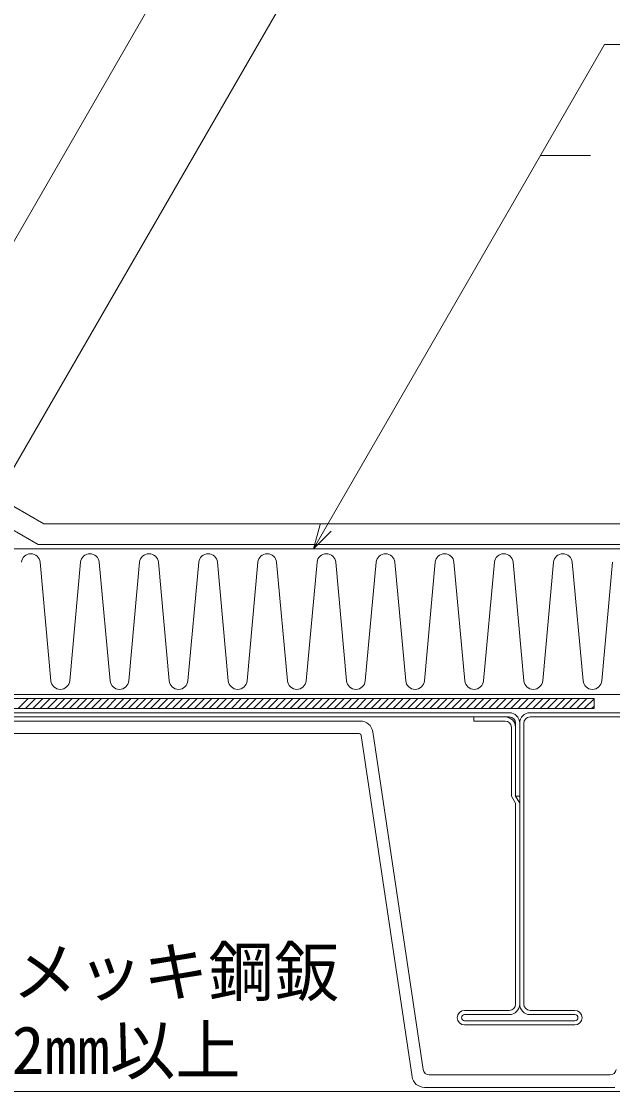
# Model space of a CAD drawing. Units: millimetres, scale not verified. Extents: x -840 to 840, y -594 to 594.
# Drawn here: x 212.5 to 354.7, y -274.9 to -17.8 of the extents above; entities that cross this region are included whole.
import ezdxf
from ezdxf.enums import TextEntityAlignment as Align

# ---------------------------------------------------------------- set-up
doc = ezdxf.new("R2010")
doc.units = ezdxf.units.MM
doc.header["$LTSCALE"] = 2
for name, color, linetype, lineweight in [('0-2_文字', 5, 'Continuous', 9), ('0-6_断熱材', 4, 'Continuous', 9), ('0-7_躯体', 7, 'Continuous', 9), ('0-8_IBｼｰﾄ', 7, 'Continuous', 9), ('0-9_寸法線', 7, 'Continuous', 9), ('0-F_鋼材(受け鋼鈑)', 7, 'Continuous', 9)]:
    doc.layers.add(name, color=color, linetype=linetype, lineweight=lineweight)
doc.styles.add('ＭＳ ゴシック', font='')
doc.styles.get('ＭＳ ゴシック').set_extended_font_data('MS Gothic')

msp = doc.modelspace()

# ---------------------------------------------------------------- linework, layer by layer
at = {"layer": '0-6_断熱材'}
for p, q in [((217.042, -147.743), (219.642, -176.211)), ((226.75, -147.743), (224.149, -176.211)), ((231.257, -147.743), (233.857, -176.211)), ((240.965, -147.743), (238.364, -176.211)), ((245.471, -147.743), (248.072, -176.211)), ((255.179, -147.743), (252.579, -176.211)), ((259.686, -147.743), (262.287, -176.211)), ((269.394, -147.743), (266.794, -176.211)), ((273.901, -147.743), (276.501, -176.211)), ((283.609, -147.743), (281.008, -176.211)), ((288.116, -147.743), (290.716, -176.211)), ((297.824, -147.743), (295.223, -176.211)), ((302.33, -147.743), (304.931, -176.211)), ((312.038, -147.743), (309.438, -176.211)), ((316.545, -147.743), (319.146, -176.211)), ((326.253, -147.743), (323.652, -176.211)), ((330.76, -147.743), (333.36, -176.211)), ((340.468, -147.743), (337.867, -176.211)), ((344.975, -147.743), (347.575, -176.211)), ((354.682, -147.743), (352.082, -176.211))]:
    msp.add_line(p, q, dxfattribs=at)
at = {"layer": '0-6_断熱材', "color": 7}
msp.add_lwpolyline([(416.439, -179.477), (119.839, -179.477), (119.839, -144.477), (416.439, -144.477)], dxfattribs=at)
at = {"layer": '0-6_断熱材'}
for centre, start, end in [((214.789, -147.954), 5.35135, 174.64865), ((229.003, -147.954), 5.35135, 174.64865), ((243.218, -147.954), 5.35135, 174.64865), ((257.433, -147.954), 5.35135, 174.64865), ((271.647, -147.954), 5.35135, 174.64865), ((285.862, -147.954), 5.35135, 174.64865), ((300.077, -147.954), 5.35135, 174.64865), ((314.292, -147.954), 5.35135, 174.64865), ((328.506, -147.954), 5.35135, 174.64865), ((342.721, -147.954), 5.35135, 174.64865), ((221.896, -176), 185.35135, 354.64865), ((236.111, -176), 185.35135, 354.64865), ((250.325, -176), 185.35135, 354.64865), ((264.54, -176), 185.35135, 354.64865), ((278.755, -176), 185.35135, 354.64865), ((292.97, -176), 185.35135, 354.64865), ((307.184, -176), 185.35135, 354.64865), ((321.399, -176), 185.35135, 354.64865), ((335.614, -176), 185.35135, 354.64865), ((349.829, -176), 185.35135, 354.64865)]:
    msp.add_arc(centre, 2.263, start, end, dxfattribs=at)
at = {"layer": '0-7_躯体'}
msp.add_line((-377.561, -274.877), (416.439, -274.877), dxfattribs=at)
at = {"layer": '0-8_IBｼｰﾄ'}
for p, q in [((210.719, -134.31), (217.936, -138.477)), ((217.936, -138.477), (416.439, -138.477)), ((209.379, -139.31), (216.596, -143.477)), ((216.596, -143.477), (416.439, -143.477))]:
    msp.add_line(p, q, dxfattribs=at)
at = {"layer": '0-9_寸法線'}
for p, q in [((170.489, -140.31), (272.54, 36.45)), ((208.02, -129.689), (287.818, 8.527)), ((282.795, -144.477), (352.733, -23.339)), ((352.733, -23.339), (364.733, -23.339)), ((337.336, -50.007), (349.336, -50.007))]:
    msp.add_line(p, q, dxfattribs=at)
msp.add_lwpolyline([(287.037, -140.234), (282.795, -144.477), (284.348, -138.681)], dxfattribs=at)
at = {"layer": '0-F_鋼材(受け鋼鈑)'}
for p, q in [((350.239, -180.477), (118.839, -180.477)), ((211.749, -182.877), (214.149, -180.477)), ((213.517, -182.877), (215.917, -180.477)), ((215.285, -182.877), (217.685, -180.477)), ((217.052, -182.877), (219.452, -180.477)), ((218.82, -182.877), (221.22, -180.477)), ((220.588, -182.877), (222.988, -180.477)), ((222.356, -182.877), (224.756, -180.477)), ((224.123, -182.877), (226.523, -180.477)), ((225.891, -182.877), (228.291, -180.477)), ((227.659, -182.877), (230.059, -180.477)), ((229.427, -182.877), (231.827, -180.477)), ((231.194, -182.877), (233.594, -180.477)), ((232.962, -182.877), (235.362, -180.477)), ((234.73, -182.877), (237.13, -180.477)), ((236.498, -182.877), (238.898, -180.477)), ((238.266, -182.877), (240.666, -180.477)), ((240.033, -182.877), (242.433, -180.477)), ((241.801, -182.877), (244.201, -180.477)), ((243.569, -182.877), (245.969, -180.477)), ((245.337, -182.877), (247.737, -180.477)), ((247.104, -182.877), (249.504, -180.477)), ((248.872, -182.877), (251.272, -180.477)), ((250.64, -182.877), (253.04, -180.477)), ((252.408, -182.877), (254.808, -180.477)), ((254.175, -182.877), (256.575, -180.477)), ((255.943, -182.877), (258.343, -180.477)), ((257.711, -182.877), (260.111, -180.477)), ((259.479, -182.877), (261.879, -180.477)), ((261.247, -182.877), (263.647, -180.477)), ((263.014, -182.877), (265.414, -180.477)), ((264.782, -182.877), (267.182, -180.477)), ((266.55, -182.877), (268.95, -180.477)), ((268.318, -182.877), (270.718, -180.477)), ((270.085, -182.877), (272.485, -180.477)), ((271.853, -182.877), (274.253, -180.477)), ((273.621, -182.877), (276.021, -180.477)), ((275.389, -182.877), (277.789, -180.477)), ((277.156, -182.877), (279.556, -180.477)), ((278.924, -182.877), (281.324, -180.477)), ((280.692, -182.877), (283.092, -180.477)), ((282.46, -182.877), (284.86, -180.477)), ((284.227, -182.877), (286.627, -180.477)), ((285.995, -182.877), (288.395, -180.477)), ((287.763, -182.877), (290.163, -180.477)), ((289.531, -182.877), (291.931, -180.477)), ((291.299, -182.877), (293.699, -180.477)), ((293.066, -182.877), (295.466, -180.477)), ((294.834, -182.877), (297.234, -180.477)), ((296.602, -182.877), (299.002, -180.477)), ((298.37, -182.877), (300.77, -180.477)), ((300.137, -182.877), (302.537, -180.477)), ((301.905, -182.877), (304.305, -180.477)), ((303.673, -182.877), (306.073, -180.477)), ((305.441, -182.877), (307.841, -180.477)), ((307.208, -182.877), (309.608, -180.477)), ((308.976, -182.877), (311.376, -180.477)), ((310.744, -182.877), (313.144, -180.477)), ((312.512, -182.877), (314.912, -180.477)), ((314.28, -182.877), (316.68, -180.477)), ((316.047, -182.877), (318.447, -180.477)), ((317.815, -182.877), (320.215, -180.477)), ((319.583, -182.877), (321.983, -180.477)), ((321.351, -182.877), (323.751, -180.477)), ((323.118, -182.877), (325.518, -180.477)), ((324.886, -182.877), (327.286, -180.477)), ((326.654, -182.877), (329.054, -180.477)), ((328.422, -182.877), (330.822, -180.477)), ((330.189, -182.877), (332.589, -180.477)), ((331.957, -182.877), (334.357, -180.477)), ((333.725, -182.877), (336.125, -180.477)), ((335.493, -182.877), (337.893, -180.477)), ((337.26, -182.877), (339.66, -180.477)), ((339.028, -182.877), (341.428, -180.477)), ((340.796, -182.877), (343.196, -180.477)), ((342.564, -182.877), (344.964, -180.477)), ((344.332, -182.877), (346.732, -180.477)), ((346.099, -182.877), (348.499, -180.477)), ((347.867, -182.877), (350.239, -180.505)), ((349.635, -182.877), (350.239, -182.273)), ((350.239, -182.877), (350.239, -180.477)), ((350.239, -182.877), (116.439, -182.877)), ((127.839, -183.877), (329.839, -183.877)), ((329.839, -184.877), (127.839, -184.877)), ((328.839, -184.877), (321.339, -184.877)), ((321.339, -185.877), (321.339, -184.877)), ((334.839, -183.877), (416.439, -183.877)), ((416.439, -184.877), (334.839, -184.877)), ((294.034, -185.877), (163.644, -185.877)), ((321.339, -185.877), (328.839, -185.877)), ((330.339, -187.377), (330.339, -203.877)), ((331.339, -186.377), (331.339, -187.377)), ((331.339, -187.377), (331.339, -203.877)), ((332.339, -253.877), (332.339, -186.377)), ((333.339, -186.377), (333.339, -253.877)), ((163.947, -188.877), (293.732, -188.877)), ((294.226, -189.303), (306.477, -271.306)), ((309.123, -269.57), (297.001, -188.434)), ((331.339, -203.877), (332.339, -203.877)), ((331.339, -203.877), (332.339, -205.609)), ((319.089, -255.377), (329.839, -255.377)), ((329.839, -256.377), (319.089, -256.377)), ((345.589, -255.377), (334.839, -255.377)), ((334.839, -256.377), (345.589, -256.377)), ((319.089, -257.877), (345.589, -257.877)), ((345.589, -258.877), (319.089, -258.877)), ((354.068, -270.877), (310.61, -270.877)), ((309.447, -273.877), (355.232, -273.877))]:
    msp.add_line(p, q, dxfattribs=at)
msp.add_lwpolyline([(350.239, -180.477), (184.379, -180.477), (184.379, -182.877), (350.239, -182.877)], close=True, dxfattribs=at)
msp.add_lwpolyline([(330.339, -203.877), (331.339, -205.609), (331.339, -253.877)], dxfattribs=at)
for centre, radius, start, end in [((328.839, -187.377), 2.5, 0, 90), ((329.839, -186.377), 2.5, 0, 90), ((329.839, -186.377), 1.5, 0, 90), ((334.839, -186.377), 2.5, 90, 180), ((334.839, -186.377), 1.5, 90, 180), ((294.034, -188.877), 3, 8.49728, 90), ((328.839, -187.377), 1.5, 0, 90), ((293.732, -189.377), 0.5, 8.49728, 90), ((329.839, -253.877), 1.5, 270, 0), ((329.839, -253.877), 2.5, 270, 0), ((334.839, -253.877), 2.5, 180, 270), ((334.839, -253.877), 1.5, 180, 270), ((319.089, -257.127), 1.75, 90, 270), ((319.089, -257.127), 0.75, 90, 270), ((345.589, -257.127), 1.75, 270, 90), ((345.589, -257.127), 0.75, 270, 90), ((310.61, -269.377), 1.5, 187.37968, 270), ((354.068, -269.377), 1.5, 270, 352.61952), ((309.447, -270.877), 3, 188.22236, 270)]:
    msp.add_arc(centre, radius, start, end, dxfattribs=at)

# ---------------------------------------------------------------- texts
at = {"layer": '0-2_文字', "color": 7, "style": 'ＭＳ ゴシック'}
for s, p in [('亜鉛メッキ鋼鈑', (178.803, -255.336)), ('t=1.2㎜以上', (178.803, -274.136))]:
    msp.add_text(s, height=11.54, dxfattribs=at).set_placement(p, align=Align.BOTTOM_LEFT)

doc.saveas('drawing.dxf')
